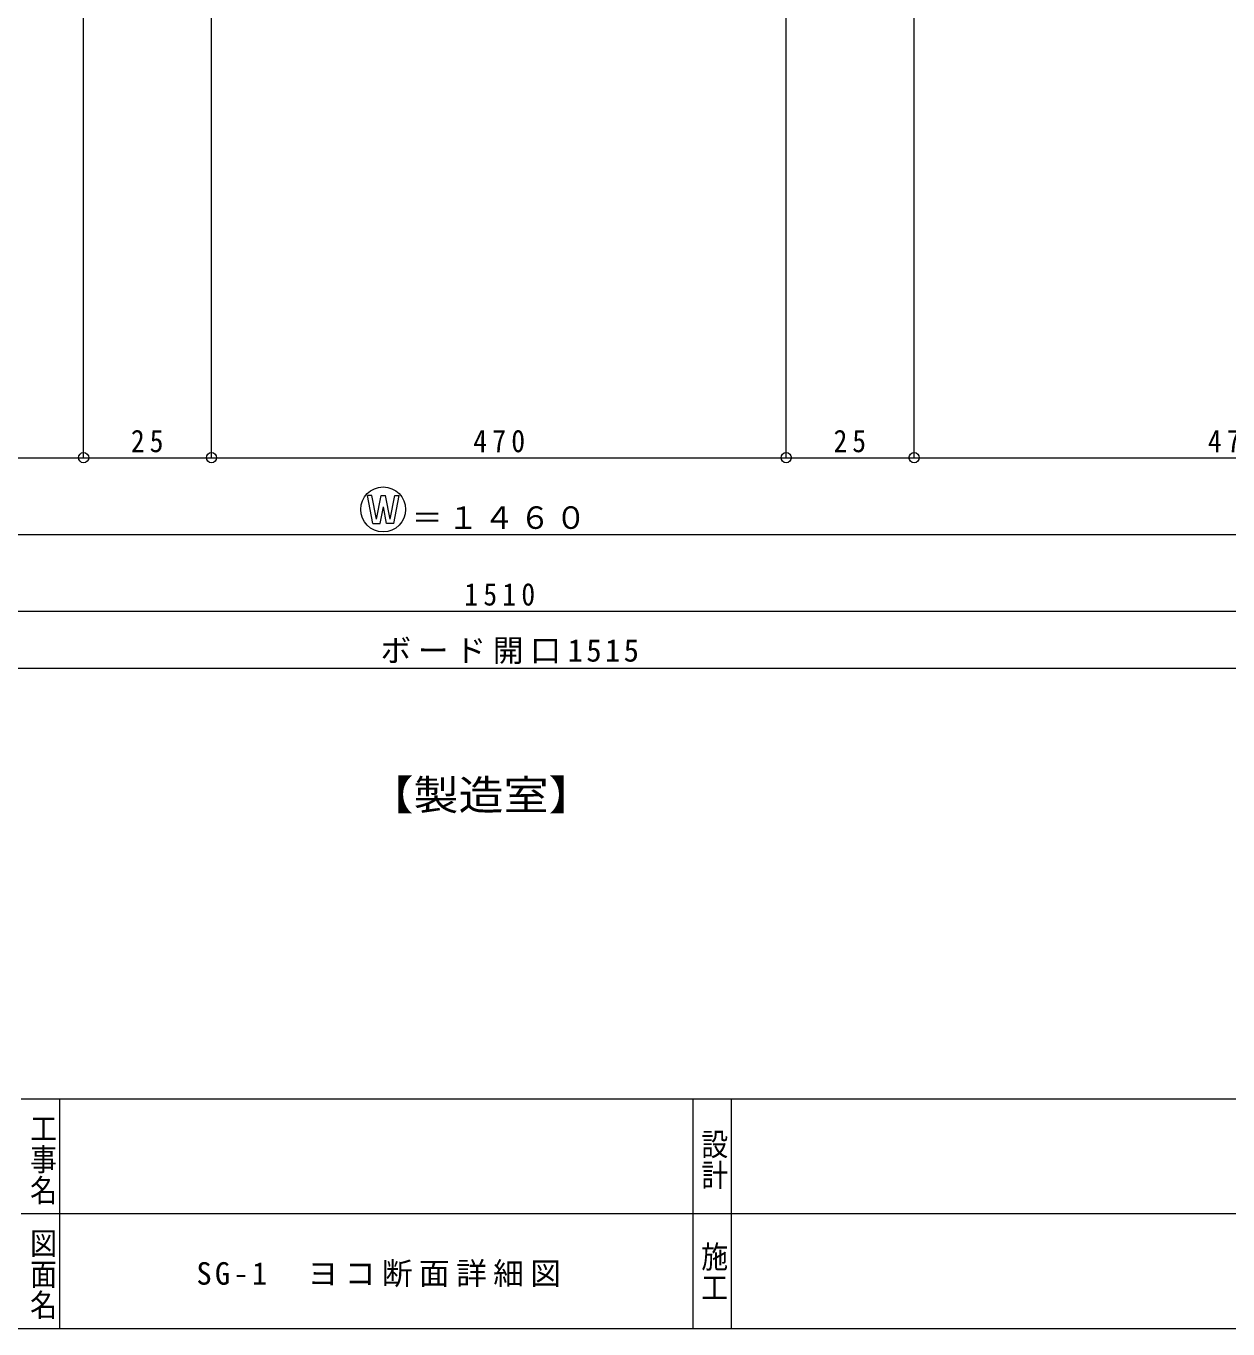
# Model space of a CAD drawing. Units: millimetres at full size, sheet at 1:20, with parts at other scales. Extents: x -16960 to 7878, y 6325 to 11789.
# Drawn here: x -5640 to -3290, y 6325 to 8875 of the extents above; entities that cross this region are included whole.
import ezdxf
from ezdxf.enums import TextEntityAlignment as Align

# ---------------------------------------------------------------- set-up
doc = ezdxf.new("R2010")
doc.units = ezdxf.units.MM
doc.header["$LTSCALE"] = 20
doc.header["$PDMODE"] = 32
doc.header["$PDSIZE"] = 20
for name, color, linetype, lineweight in [('2-1_20_図枠', 5, 'Continuous', 9), ('F-7', 7, 'Continuous', 15), ('F-E', 5, 'Continuous', 9)]:
    doc.layers.add(name, color=color, linetype=linetype, lineweight=lineweight)
doc.styles.add('@ＭＳ ゴシック', font='')
doc.styles.add('ＭＳ ゴシック', font='')
doc.styles.get('@ＭＳ ゴシック').set_extended_font_data('@MS Gothic')
doc.styles.get('ＭＳ ゴシック').set_extended_font_data('MS Gothic')

msp = doc.modelspace()

# ---------------------------------------------------------------- linework, layer by layer
at = {"layer": '2-1_20_図枠', "color": 3}
for p, q in [((-5527.32, 8030.08), (-5527.32, 9341.52)), ((-5277.32, 8030.08), (-5277.32, 9341.52)), ((-4153.3, 8030.08), (-4153.3, 9341.52)), ((-3903.3, 8030.08), (-3903.3, 9341.52)), ((-6776.34, 8030.08), (-5527.32, 8030.08)), ((-5527.32, 8030.08), (-5277.32, 8030.08)), ((-5277.32, 8030.08), (-4153.3, 8030.08)), ((-4153.3, 8030.08), (-3903.3, 8030.08)), ((-3903.3, 8030.08), (-2654.28, 8030.08)), ((-6776.34, 7880.08), (-2654.28, 7880.08)), ((-7026.34, 7730.08), (-2404.28, 7730.08))]:
    msp.add_line(p, q, dxfattribs=at)
at = {"layer": '2-1_20_図枠', "color": 6}
for p, q in [((-4961.48, 7901.37), (-4972.07, 7955.87)), ((-4963.45, 7955.87), (-4972.07, 7955.87)), ((-4954.5, 7909.84), (-4963.45, 7955.87)), ((-4954.5, 7909.84), (-4945.55, 7955.87)), ((-4945.55, 7955.87), (-4936.79, 7955.87)), ((-4927.84, 7909.84), (-4936.79, 7955.87)), ((-4927.84, 7909.84), (-4918.89, 7955.87)), ((-4920.86, 7901.37), (-4910.27, 7955.87)), ((-4918.89, 7955.87), (-4910.27, 7955.87))]:
    msp.add_line(p, q, dxfattribs=at)
for points in [[(-4961.48, 7901.37), (-4947.52, 7901.37), (-4941.17, 7934.05)], [(-4920.86, 7901.37), (-4934.82, 7901.37), (-4941.17, 7934.05)]]:
    msp.add_lwpolyline(points, dxfattribs=at)
msp.add_circle((-4941.58, 7928.83), 43.93, dxfattribs=at)
at = {"layer": '2-1_20_図枠'}
for p in [(-5527.32, 8030.08), (-5277.32, 8030.08), (-4153.3, 8030.08), (-3903.3, 8030.08)]:
    msp.add_point(p, dxfattribs=at)
at = {"layer": 'F-7', "color": 3, "lineweight": 9}
msp.add_line((-7050.95, 7617.95), (-2379.67, 7617.95), dxfattribs=at)
at = {"layer": 'F-E'}
for p, q in [((-5649.5, 6775.46), (-4336, 6775.46)), ((-4336, 6775.46), (-2992.5, 6775.46)), ((-4336, 6550.46), (-5649.5, 6550.46)), ((-2992.5, 6550.46), (-4336, 6550.46)), ((-720.5, 6325.46), (-8560.5, 6325.46))]:
    msp.add_line(p, q, dxfattribs=at)
for points in [[(-5574.5, 6775.46), (-5574.5, 6550.46), (-5574.5, 6325.46)], [(-4336, 6775.46), (-4336, 6550.46), (-4336, 6325.46)], [(-4261, 6775.46), (-4261, 6550.46), (-4261, 6325.46)]]:
    msp.add_lwpolyline(points, dxfattribs=at)

# ---------------------------------------------------------------- texts
at = {"layer": '2-1_20_図枠', "color": 7, "style": 'ＭＳ ゴシック', "width": 1.1}
msp.add_text('【製造室】', height=58.65, dxfattribs=at).set_placement((-4970.19, 7323.27), align=Align.BOTTOM_LEFT)
at = {"layer": '2-1_20_図枠', "color": 7, "char_height": 43.99, "attachment_point": 7, "style": 'ＭＳ ゴシック'}
for s, insert in [('\\T1.36;\\W0.9;25', (-5434.82, 8040.08)), ('\\T1.38;\\W0.9;470', (-4765.31, 8040.08)), ('\\T1.36;\\W0.9;25', (-4060.8, 8040.08)), ('\\T1.38;\\W0.9;470', (-3328.79, 8040.08)), ('\\T1.17;＝１４６０', (-4885.31, 7890.08)), ('\\T1.38;\\W0.9;1510', (-4782.81, 7740.08))]:
    msp.add_mtext(s, dxfattribs=dict(at, insert=insert))
at = {"layer": 'F-7', "char_height": 43.99, "attachment_point": 7, "style": 'ＭＳ ゴシック'}
for s, insert in [('\\T1.22;ボード開口1515', (-4946.8, 7626.16)), ('\\T1.21;SG-1\u3000ヨコ断面詳細図', (-5306.81, 6406.73))]:
    msp.add_mtext(s, dxfattribs=dict(at, insert=insert))
at = {"layer": 'F-E', "color": 7, "style": '@ＭＳ ゴシック', "width": 1.15}
for s, p in [('工事名', (-5637.22, 6748.27)), ('設計', (-4324.62, 6717.44)), ('図面名', (-5637.18, 6523.84)), ('施工', (-4324.82, 6497.63))]:
    msp.add_text(s, height=38.49, rotation=270, dxfattribs=at).set_placement(p, align=Align.BOTTOM_LEFT)

doc.saveas('drawing.dxf')
